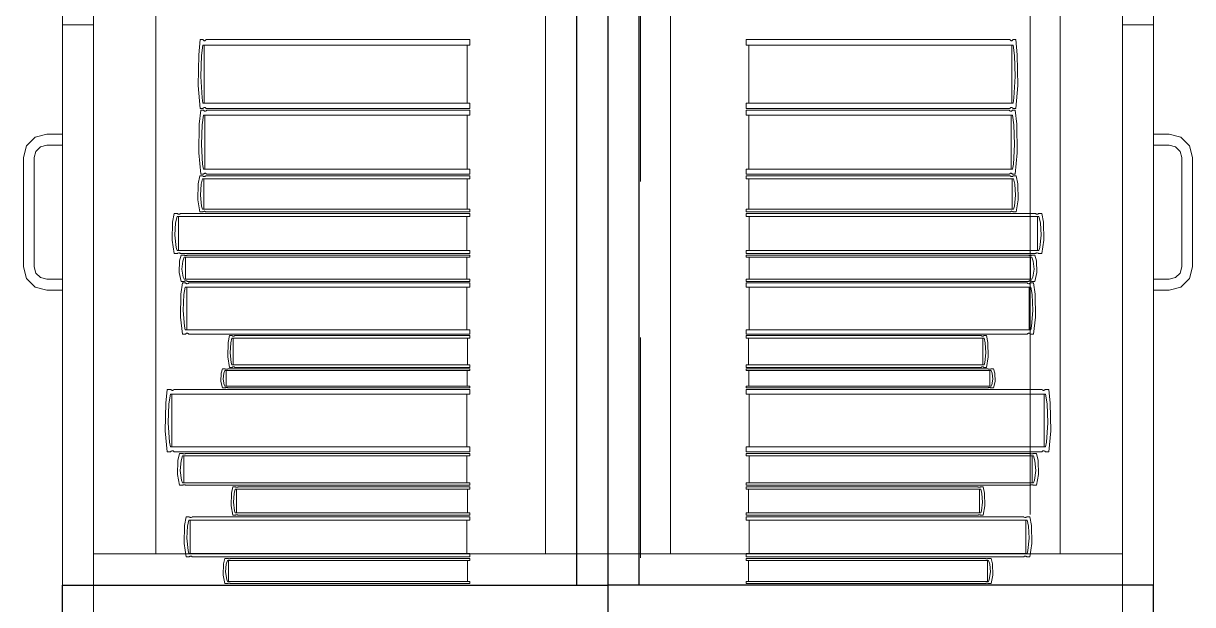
# Model space of a CAD drawing. Header units: inches. Extents: x -38 to 5698, y -33 to 92.
# Drawn here: x 228.674 to 229.424, y 34.992 to 35.365 of the extents above; entities that cross this region are included whole.
import ezdxf

# ---------------------------------------------------------------- set-up
doc = ezdxf.new("R2010")
doc.units = ezdxf.units.IN
doc.header["$MEASUREMENT"] = 0
doc.set_wipeout_variables(frame=1)
for name, pattern in [('Hidden Line', [0.195611, 0.141111, -0.0545]), ('Punto & Raya', [0.65, 0.5, -0.075, 0, -0.075]), ('Wipeout_Contour', [1, 0, -1])]:
    doc.linetypes.add(name, pattern=pattern)
for name, color, linetype in [('02 _ ARQ _ ALB _ Ejes Generales', 7, 'Continuous'), ('08 _ STR _ EXT _ 09 Vigas', 7, 'Continuous'), ('Interior - Mobiliario', 7, 'Continuous')]:
    doc.layers.add(name, color=color, linetype=linetype)

msp = doc.modelspace()

# ---------------------------------------------------------------- linework, layer by layer
at = {"layer": 'Interior - Mobiliario', "color": 175, "linetype": 'Continuous', "lineweight": 13}
for p, q in [((228.71912, 36.46472), (228.71912, 35.00472)), ((229.02912, 35.00472), (229.02912, 36.46472)), ((229.06912, 35.00472), (229.06912, 36.46472)), ((229.37912, 36.46472), (229.37912, 35.00472)), ((228.71912, 36.44472), (228.71912, 35.02472)), ((228.75912, 35.02472), (228.75912, 36.44472)), ((229.00912, 36.44472), (229.00912, 35.02472)), ((229.08912, 36.44472), (229.08912, 35.02472)), ((229.33912, 35.02472), (229.33912, 36.44472)), ((229.37912, 36.44472), (229.37912, 35.02472)), ((228.69912, 35.36372), (228.71912, 35.36372)), ((229.39912, 35.36372), (229.37912, 35.36372)), ((228.78749, 35.35434), (228.78655, 35.34465)), ((228.78937, 35.35434), (228.78749, 35.35434)), ((228.78843, 35.34419), (228.78922, 35.35081)), ((228.78922, 35.35081), (228.96046, 35.35081)), ((228.78947, 35.35417), (228.78937, 35.35434)), ((228.78969, 35.3539), (228.78947, 35.35417)), ((228.78993, 35.35371), (228.78969, 35.3539)), ((228.79018, 35.35361), (228.78993, 35.35371)), ((228.79009, 35.35081), (228.79009, 35.31369)), ((228.79043, 35.3536), (228.79018, 35.35361)), ((228.79068, 35.35368), (228.79043, 35.3536)), ((228.79092, 35.35385), (228.79068, 35.35368)), ((228.79115, 35.3541), (228.79092, 35.35385)), ((228.79129, 35.35434), (228.79115, 35.3541)), ((228.96046, 35.35434), (228.79129, 35.35434)), ((228.95873, 35.31369), (228.95873, 35.35081)), ((228.96046, 35.35081), (228.96046, 35.35434)), ((229.13777, 35.35081), (229.13777, 35.35434)), ((229.13777, 35.35434), (229.30694, 35.35434)), ((229.30901, 35.35081), (229.13777, 35.35081)), ((229.1395, 35.31369), (229.1395, 35.35081)), ((229.30694, 35.35434), (229.30708, 35.3541)), ((229.30708, 35.3541), (229.30731, 35.35385)), ((229.30731, 35.35385), (229.30755, 35.35368)), ((229.30755, 35.35368), (229.3078, 35.3536)), ((229.3078, 35.3536), (229.30805, 35.35361)), ((229.30805, 35.35361), (229.3083, 35.35371)), ((229.30814, 35.35081), (229.30814, 35.31369)), ((229.3083, 35.35371), (229.30854, 35.3539)), ((229.30854, 35.3539), (229.30876, 35.35417)), ((229.30876, 35.35417), (229.30886, 35.35434)), ((229.30886, 35.35434), (229.31074, 35.35434)), ((229.3098, 35.34419), (229.30901, 35.35081)), ((229.31074, 35.35434), (229.31168, 35.34465)), ((228.78655, 35.34465), (228.78633, 35.32489)), ((228.78799, 35.33059), (228.78843, 35.34419)), ((229.31024, 35.33059), (229.3098, 35.34419)), ((229.31168, 35.34465), (229.3119, 35.32489)), ((228.78871, 35.31704), (228.78799, 35.33059)), ((229.30952, 35.31704), (229.31024, 35.33059)), ((228.78633, 35.32489), (228.78749, 35.31016)), ((229.3119, 35.32489), (229.31074, 35.31016)), ((228.78749, 35.31016), (228.78937, 35.31016)), ((228.78922, 35.31369), (228.78871, 35.31704)), ((228.96046, 35.31369), (228.78922, 35.31369)), ((228.78937, 35.31016), (228.78952, 35.31039)), ((228.78952, 35.31039), (228.78974, 35.31065)), ((228.78974, 35.31065), (228.78998, 35.31081)), ((228.78998, 35.31081), (228.79023, 35.31089)), ((228.79023, 35.31089), (228.79049, 35.31088)), ((228.79049, 35.31088), (228.79074, 35.31078)), ((228.79074, 35.31078), (228.79097, 35.3106)), ((228.79097, 35.3106), (228.79119, 35.31033)), ((228.79119, 35.31033), (228.79129, 35.31016)), ((228.79129, 35.31016), (228.96046, 35.31016)), ((228.96046, 35.31016), (228.96046, 35.31369)), ((229.13777, 35.31016), (229.13777, 35.31369)), ((229.13777, 35.31369), (229.30901, 35.31369)), ((229.30694, 35.31016), (229.13777, 35.31016)), ((229.30704, 35.31033), (229.30694, 35.31016)), ((229.30726, 35.3106), (229.30704, 35.31033)), ((229.30749, 35.31078), (229.30726, 35.3106)), ((229.30774, 35.31088), (229.30749, 35.31078)), ((229.308, 35.31089), (229.30774, 35.31088)), ((229.30825, 35.31081), (229.308, 35.31089)), ((229.30849, 35.31065), (229.30825, 35.31081)), ((229.30871, 35.31039), (229.30849, 35.31065)), ((229.30886, 35.31016), (229.30871, 35.31039)), ((229.31074, 35.31016), (229.30886, 35.31016)), ((229.30901, 35.31369), (229.30952, 35.31704)), ((228.78784, 35.30916), (228.7869, 35.30013)), ((228.78972, 35.30916), (228.78784, 35.30916)), ((228.78877, 35.2997), (228.78957, 35.30586)), ((228.78957, 35.30586), (228.96046, 35.30586)), ((228.78981, 35.309), (228.78972, 35.30916)), ((228.79003, 35.30875), (228.78981, 35.309)), ((228.79027, 35.30857), (228.79003, 35.30875)), ((228.79052, 35.30848), (228.79027, 35.30857)), ((228.79043, 35.30586), (228.79043, 35.27129)), ((228.79077, 35.30847), (228.79052, 35.30848)), ((228.79102, 35.30854), (228.79077, 35.30847)), ((228.79126, 35.3087), (228.79102, 35.30854)), ((228.79149, 35.30894), (228.79126, 35.3087)), ((228.79163, 35.30916), (228.79149, 35.30894)), ((228.96046, 35.30916), (228.79163, 35.30916)), ((228.95873, 35.27129), (228.95873, 35.30586)), ((228.96046, 35.30586), (228.96046, 35.30916)), ((229.13777, 35.30586), (229.13777, 35.30916)), ((229.13777, 35.30916), (229.3066, 35.30916)), ((229.30866, 35.30586), (229.13777, 35.30586)), ((229.1395, 35.27129), (229.1395, 35.30586)), ((229.3066, 35.30916), (229.30674, 35.30894)), ((229.30674, 35.30894), (229.30697, 35.3087)), ((229.30697, 35.3087), (229.30721, 35.30854)), ((229.30721, 35.30854), (229.30746, 35.30847)), ((229.30746, 35.30847), (229.30771, 35.30848)), ((229.30771, 35.30848), (229.30796, 35.30857)), ((229.3078, 35.30586), (229.3078, 35.27129)), ((229.30796, 35.30857), (229.3082, 35.30875)), ((229.3082, 35.30875), (229.30842, 35.309)), ((229.30842, 35.309), (229.30851, 35.30916)), ((229.30851, 35.30916), (229.31039, 35.30916)), ((229.30946, 35.2997), (229.30866, 35.30586)), ((229.31039, 35.30916), (229.31133, 35.30013)), ((228.7869, 35.30013), (228.78668, 35.28172)), ((228.78833, 35.28703), (228.78877, 35.2997)), ((229.3099, 35.28703), (229.30946, 35.2997)), ((229.31133, 35.30013), (229.31155, 35.28172)), ((228.68162, 35.29171), (228.67612, 35.28622)), ((228.68912, 35.29372), (228.68162, 35.29171)), ((228.69912, 35.29372), (228.68912, 35.29372)), ((228.69912, 35.28672), (228.69912, 35.29372)), ((229.39912, 35.29372), (229.40912, 35.29372)), ((229.39912, 35.28672), (229.39912, 35.29372)), ((229.40912, 35.29372), (229.41662, 35.29171)), ((229.41662, 35.29171), (229.42211, 35.28622)), ((228.67612, 35.28622), (228.67412, 35.27872)), ((228.68112, 35.27872), (228.68219, 35.28272)), ((228.68219, 35.28272), (228.68512, 35.28564)), ((228.68512, 35.28564), (228.68912, 35.28672)), ((228.68912, 35.28672), (228.69912, 35.28672)), ((228.78668, 35.28172), (228.78784, 35.268)), ((228.78905, 35.27441), (228.78833, 35.28703)), ((229.30918, 35.27441), (229.3099, 35.28703)), ((229.31155, 35.28172), (229.31039, 35.268)), ((229.40912, 35.28672), (229.39912, 35.28672)), ((229.41312, 35.28564), (229.40912, 35.28672)), ((229.41604, 35.28272), (229.41312, 35.28564)), ((229.41712, 35.27872), (229.41604, 35.28272)), ((229.42211, 35.28622), (229.42412, 35.27872)), ((228.67412, 35.27872), (228.67412, 35.20872)), ((228.68112, 35.20872), (228.68112, 35.27872)), ((228.78957, 35.27129), (228.78905, 35.27441)), ((229.30866, 35.27129), (229.30918, 35.27441)), ((229.41712, 35.20872), (229.41712, 35.27872)), ((229.42412, 35.27872), (229.42412, 35.20872)), ((228.78725, 35.267), (228.7863, 35.26193)), ((228.78913, 35.267), (228.78725, 35.267)), ((228.78784, 35.268), (228.78972, 35.268)), ((228.78819, 35.26169), (228.78898, 35.26515)), ((228.78898, 35.26515), (228.96046, 35.26515)), ((228.78923, 35.26691), (228.78913, 35.267)), ((228.78945, 35.26677), (228.78923, 35.26691)), ((228.78969, 35.26667), (228.78945, 35.26677)), ((228.96046, 35.27129), (228.78957, 35.27129)), ((228.78994, 35.26662), (228.78969, 35.26667)), ((228.78972, 35.268), (228.78986, 35.26822)), ((228.78985, 35.26515), (228.78985, 35.24575)), ((228.78986, 35.26822), (228.79008, 35.26845)), ((228.79019, 35.26661), (228.78994, 35.26662)), ((228.79008, 35.26845), (228.79032, 35.26861)), ((228.79045, 35.26665), (228.79019, 35.26661)), ((228.79032, 35.26861), (228.79057, 35.26869)), ((228.79069, 35.26674), (228.79045, 35.26665)), ((228.79057, 35.26869), (228.79083, 35.26868)), ((228.79091, 35.26687), (228.79069, 35.26674)), ((228.79083, 35.26868), (228.79108, 35.26858)), ((228.79105, 35.267), (228.79091, 35.26687)), ((228.96046, 35.267), (228.79105, 35.267)), ((228.79108, 35.26858), (228.79132, 35.26841)), ((228.79132, 35.26841), (228.79153, 35.26816)), ((228.79153, 35.26816), (228.79163, 35.268)), ((228.79163, 35.268), (228.96046, 35.268)), ((228.95873, 35.24575), (228.95873, 35.26515)), ((228.96046, 35.268), (228.96046, 35.27129)), ((228.96046, 35.26515), (228.96046, 35.267)), ((229.13777, 35.268), (229.13777, 35.27129)), ((229.13777, 35.27129), (229.30866, 35.27129)), ((229.3066, 35.268), (229.13777, 35.268)), ((229.13777, 35.26515), (229.13777, 35.267)), ((229.13777, 35.267), (229.30718, 35.267)), ((229.30925, 35.26515), (229.13777, 35.26515)), ((229.1395, 35.24575), (229.1395, 35.26515)), ((229.3067, 35.26816), (229.3066, 35.268)), ((229.30692, 35.26841), (229.3067, 35.26816)), ((229.30715, 35.26858), (229.30692, 35.26841)), ((229.3074, 35.26868), (229.30715, 35.26858)), ((229.30718, 35.267), (229.30732, 35.26687)), ((229.30732, 35.26687), (229.30754, 35.26674)), ((229.30766, 35.26869), (229.3074, 35.26868)), ((229.30754, 35.26674), (229.30778, 35.26665)), ((229.30791, 35.26861), (229.30766, 35.26869)), ((229.30778, 35.26665), (229.30804, 35.26661)), ((229.30815, 35.26845), (229.30791, 35.26861)), ((229.30804, 35.26661), (229.30829, 35.26662)), ((229.30837, 35.26822), (229.30815, 35.26845)), ((229.30829, 35.26662), (229.30854, 35.26667)), ((229.30851, 35.268), (229.30837, 35.26822)), ((229.30838, 35.26515), (229.30838, 35.24575)), ((229.31039, 35.268), (229.30851, 35.268)), ((229.30854, 35.26667), (229.30878, 35.26677)), ((229.30878, 35.26677), (229.309, 35.26691)), ((229.309, 35.26691), (229.3091, 35.267)), ((229.3091, 35.267), (229.31098, 35.267)), ((229.31004, 35.26169), (229.30925, 35.26515)), ((229.31098, 35.267), (229.31193, 35.26193)), ((228.7863, 35.26193), (228.78609, 35.25161)), ((228.78775, 35.25458), (228.78819, 35.26169)), ((229.31048, 35.25458), (229.31004, 35.26169)), ((229.31193, 35.26193), (229.31214, 35.25161)), ((228.78609, 35.25161), (228.78725, 35.24391)), ((228.78847, 35.2475), (228.78775, 35.25458)), ((229.30976, 35.2475), (229.31048, 35.25458)), ((229.31214, 35.25161), (229.31098, 35.24391)), ((228.77076, 35.24291), (228.76972, 35.23726)), ((228.77282, 35.24291), (228.77076, 35.24291)), ((228.77293, 35.24281), (228.77282, 35.24291)), ((228.77317, 35.24265), (228.77293, 35.24281)), ((228.77343, 35.24254), (228.77317, 35.24265)), ((228.7737, 35.24248), (228.77343, 35.24254)), ((228.77426, 35.24252), (228.77398, 35.24247)), ((228.77452, 35.24262), (228.77426, 35.24252)), ((228.77477, 35.24277), (228.77452, 35.24262)), ((228.77492, 35.24291), (228.77477, 35.24277)), ((228.96046, 35.24291), (228.77492, 35.24291)), ((228.78725, 35.24391), (228.78913, 35.24391)), ((228.78898, 35.24575), (228.78847, 35.2475)), ((228.96046, 35.24575), (228.78898, 35.24575)), ((228.78913, 35.24391), (228.78928, 35.24403)), ((228.78928, 35.24403), (228.7895, 35.24416)), ((228.7895, 35.24416), (228.78974, 35.24425)), ((228.78974, 35.24425), (228.78999, 35.24429)), ((228.78999, 35.24429), (228.79025, 35.24429)), ((228.79025, 35.24429), (228.7905, 35.24423)), ((228.7905, 35.24423), (228.79074, 35.24414)), ((228.79074, 35.24414), (228.79096, 35.24399)), ((228.79096, 35.24399), (228.79105, 35.24391)), ((228.79105, 35.24391), (228.96046, 35.24391)), ((228.96046, 35.24391), (228.96046, 35.24575)), ((228.96046, 35.24085), (228.96046, 35.24291)), ((229.13777, 35.24391), (229.13777, 35.24575)), ((229.13777, 35.24575), (229.30925, 35.24575)), ((229.30718, 35.24391), (229.13777, 35.24391)), ((229.13777, 35.24085), (229.13777, 35.24291)), ((229.13777, 35.24291), (229.32331, 35.24291)), ((229.30727, 35.24399), (229.30718, 35.24391)), ((229.30749, 35.24414), (229.30727, 35.24399)), ((229.30773, 35.24423), (229.30749, 35.24414)), ((229.30798, 35.24429), (229.30773, 35.24423)), ((229.30824, 35.24429), (229.30798, 35.24429)), ((229.30849, 35.24425), (229.30824, 35.24429)), ((229.30873, 35.24416), (229.30849, 35.24425)), ((229.30895, 35.24403), (229.30873, 35.24416)), ((229.3091, 35.24391), (229.30895, 35.24403)), ((229.31098, 35.24391), (229.3091, 35.24391)), ((229.30925, 35.24575), (229.30976, 35.2475)), ((229.32331, 35.24291), (229.32346, 35.24277)), ((229.32346, 35.24277), (229.32371, 35.24262)), ((229.32371, 35.24262), (229.32397, 35.24252)), ((229.32397, 35.24252), (229.32425, 35.24247)), ((229.32453, 35.24248), (229.3248, 35.24254)), ((229.3248, 35.24254), (229.32506, 35.24265)), ((229.32506, 35.24265), (229.3253, 35.24281)), ((229.3253, 35.24281), (229.32541, 35.24291)), ((229.32541, 35.24291), (229.32747, 35.24291)), ((229.32747, 35.24291), (229.32851, 35.23726)), ((228.76972, 35.23726), (228.76949, 35.22575)), ((228.7713, 35.22907), (228.77178, 35.23699)), ((228.77178, 35.23699), (228.77266, 35.24085)), ((228.77266, 35.24085), (228.96046, 35.24085)), ((228.7736, 35.24085), (228.7736, 35.21922)), ((228.77398, 35.24247), (228.7737, 35.24248)), ((228.95856, 35.21922), (228.95856, 35.24085)), ((229.32557, 35.24085), (229.13777, 35.24085)), ((229.13967, 35.21922), (229.13967, 35.24085)), ((229.32425, 35.24247), (229.32453, 35.24248)), ((229.32463, 35.24085), (229.32463, 35.21922)), ((229.32645, 35.23699), (229.32557, 35.24085)), ((229.32693, 35.22907), (229.32645, 35.23699)), ((229.32851, 35.23726), (229.32874, 35.22575)), ((228.77209, 35.22118), (228.7713, 35.22907)), ((229.32614, 35.22118), (229.32693, 35.22907)), ((228.76949, 35.22575), (228.77076, 35.21716)), ((228.77266, 35.21922), (228.77209, 35.22118)), ((229.32557, 35.21922), (229.32614, 35.22118)), ((229.32874, 35.22575), (229.32747, 35.21716)), ((228.77076, 35.21716), (228.77282, 35.21716)), ((228.96046, 35.21922), (228.77266, 35.21922)), ((228.77282, 35.21716), (228.77298, 35.2173)), ((228.77298, 35.2173), (228.77322, 35.21745)), ((228.77322, 35.21745), (228.77349, 35.21755)), ((228.77349, 35.21755), (228.77376, 35.21759)), ((228.77376, 35.21759), (228.77404, 35.21759)), ((228.77404, 35.21759), (228.77432, 35.21753)), ((228.7753, 35.21616), (228.77429, 35.21249)), ((228.77432, 35.21753), (228.77458, 35.21742)), ((228.77458, 35.21742), (228.77482, 35.21726)), ((228.77482, 35.21726), (228.77492, 35.21716)), ((228.77492, 35.21716), (228.96046, 35.21716)), ((228.77731, 35.21616), (228.7753, 35.21616)), ((228.7763, 35.21231), (228.77715, 35.21482)), ((228.77715, 35.21482), (228.96046, 35.21482)), ((228.77742, 35.2161), (228.77731, 35.21616)), ((228.77765, 35.216), (228.77742, 35.2161)), ((228.77791, 35.21593), (228.77765, 35.216)), ((228.77817, 35.21589), (228.77791, 35.21593)), ((228.77808, 35.21482), (228.77808, 35.20074)), ((228.77845, 35.21588), (228.77817, 35.21589)), ((228.77872, 35.21591), (228.77845, 35.21588)), ((228.77897, 35.21598), (228.77872, 35.21591)), ((228.77921, 35.21607), (228.77897, 35.21598)), ((228.77937, 35.21616), (228.77921, 35.21607)), ((228.96046, 35.21616), (228.77937, 35.21616)), ((228.95861, 35.20074), (228.95861, 35.21482)), ((228.96046, 35.21716), (228.96046, 35.21922)), ((228.96046, 35.21482), (228.96046, 35.21616)), ((229.13777, 35.21716), (229.13777, 35.21922)), ((229.13777, 35.21922), (229.32557, 35.21922)), ((229.32331, 35.21716), (229.13777, 35.21716)), ((229.13777, 35.21482), (229.13777, 35.21616)), ((229.13777, 35.21616), (229.31886, 35.21616)), ((229.32108, 35.21482), (229.13777, 35.21482)), ((229.13962, 35.20074), (229.13962, 35.21482)), ((229.31886, 35.21616), (229.31902, 35.21607)), ((229.31902, 35.21607), (229.31926, 35.21598)), ((229.31926, 35.21598), (229.31951, 35.21591)), ((229.31951, 35.21591), (229.31978, 35.21588)), ((229.31978, 35.21588), (229.32006, 35.21589)), ((229.32006, 35.21589), (229.32032, 35.21593)), ((229.32015, 35.21482), (229.32015, 35.20074)), ((229.32032, 35.21593), (229.32058, 35.216)), ((229.32058, 35.216), (229.32081, 35.2161)), ((229.32081, 35.2161), (229.32092, 35.21616)), ((229.32092, 35.21616), (229.32293, 35.21616)), ((229.32193, 35.21231), (229.32108, 35.21482)), ((229.32293, 35.21616), (229.32394, 35.21249)), ((229.32341, 35.21726), (229.32331, 35.21716)), ((229.32365, 35.21742), (229.32341, 35.21726)), ((229.32391, 35.21753), (229.32365, 35.21742)), ((229.32419, 35.21759), (229.32391, 35.21753)), ((229.32447, 35.21759), (229.32419, 35.21759)), ((229.32474, 35.21755), (229.32447, 35.21759)), ((229.32501, 35.21745), (229.32474, 35.21755)), ((229.32525, 35.2173), (229.32501, 35.21745)), ((229.32541, 35.21716), (229.32525, 35.2173)), ((229.32747, 35.21716), (229.32541, 35.21716)), ((228.67412, 35.20872), (228.67612, 35.20122)), ((228.68219, 35.20472), (228.68112, 35.20872)), ((228.77429, 35.21249), (228.77406, 35.20499)), ((228.77583, 35.20715), (228.7763, 35.21231)), ((228.7766, 35.20201), (228.77583, 35.20715)), ((229.32163, 35.20201), (229.3224, 35.20715)), ((229.3224, 35.20715), (229.32193, 35.21231)), ((229.32394, 35.21249), (229.32417, 35.20499)), ((229.41604, 35.20472), (229.41712, 35.20872)), ((229.42412, 35.20872), (229.42211, 35.20122)), ((228.67612, 35.20122), (228.68162, 35.19573)), ((228.68512, 35.20179), (228.68219, 35.20472)), ((228.68912, 35.20072), (228.68512, 35.20179)), ((228.69912, 35.20072), (228.68912, 35.20072)), ((228.69912, 35.19372), (228.69912, 35.20072)), ((228.77406, 35.20499), (228.7753, 35.1994)), ((228.77612, 35.1984), (228.77511, 35.1912)), ((228.7753, 35.1994), (228.77731, 35.1994)), ((228.77812, 35.1984), (228.77612, 35.1984)), ((228.77715, 35.20074), (228.7766, 35.20201)), ((228.96046, 35.20074), (228.77715, 35.20074)), ((228.77731, 35.1994), (228.77747, 35.19949)), ((228.77747, 35.19949), (228.77771, 35.19958)), ((228.77771, 35.19958), (228.77796, 35.19965)), ((228.77796, 35.19965), (228.77823, 35.19968)), ((228.77822, 35.19827), (228.77812, 35.1984)), ((228.77846, 35.19807), (228.77822, 35.19827)), ((228.77823, 35.19968), (228.77851, 35.19967)), ((228.77871, 35.19793), (228.77846, 35.19807)), ((228.77851, 35.19967), (228.77877, 35.19964)), ((228.77898, 35.19786), (228.77871, 35.19793)), ((228.77877, 35.19964), (228.77903, 35.19957)), ((228.77925, 35.19785), (228.77898, 35.19786)), ((228.77903, 35.19957), (228.77926, 35.19946)), ((228.77952, 35.19791), (228.77925, 35.19785)), ((228.77926, 35.19946), (228.77937, 35.1994)), ((228.77937, 35.1994), (228.96046, 35.1994)), ((228.77977, 35.19803), (228.77952, 35.19791)), ((228.78001, 35.19822), (228.77977, 35.19803)), ((228.78016, 35.1984), (228.78001, 35.19822)), ((228.96046, 35.1984), (228.78016, 35.1984)), ((228.96046, 35.1994), (228.96046, 35.20074)), ((228.96046, 35.19577), (228.96046, 35.1984)), ((229.13777, 35.1994), (229.13777, 35.20074)), ((229.13777, 35.20074), (229.32108, 35.20074)), ((229.31886, 35.1994), (229.13777, 35.1994)), ((229.13777, 35.19577), (229.13777, 35.1984)), ((229.13777, 35.1984), (229.31807, 35.1984)), ((229.31807, 35.1984), (229.31822, 35.19822)), ((229.31822, 35.19822), (229.31846, 35.19803)), ((229.31846, 35.19803), (229.31871, 35.19791)), ((229.31871, 35.19791), (229.31898, 35.19785)), ((229.31897, 35.19946), (229.31886, 35.1994)), ((229.3192, 35.19957), (229.31897, 35.19946)), ((229.31898, 35.19785), (229.31925, 35.19786)), ((229.31946, 35.19964), (229.3192, 35.19957)), ((229.31925, 35.19786), (229.31952, 35.19793)), ((229.31972, 35.19967), (229.31946, 35.19964)), ((229.31952, 35.19793), (229.31977, 35.19807)), ((229.32, 35.19968), (229.31972, 35.19967)), ((229.31977, 35.19807), (229.32001, 35.19827)), ((229.32027, 35.19965), (229.32, 35.19968)), ((229.32001, 35.19827), (229.32011, 35.1984)), ((229.32011, 35.1984), (229.32211, 35.1984)), ((229.32052, 35.19958), (229.32027, 35.19965)), ((229.32076, 35.19949), (229.32052, 35.19958)), ((229.32092, 35.1994), (229.32076, 35.19949)), ((229.32293, 35.1994), (229.32092, 35.1994)), ((229.32108, 35.20074), (229.32163, 35.20201)), ((229.32211, 35.1984), (229.32312, 35.1912)), ((229.32417, 35.20499), (229.32293, 35.1994)), ((229.39912, 35.20072), (229.40912, 35.20072)), ((229.39912, 35.19372), (229.39912, 35.20072)), ((229.40912, 35.20072), (229.41312, 35.20179)), ((229.41312, 35.20179), (229.41604, 35.20472)), ((229.42211, 35.20122), (229.41662, 35.19573)), ((228.68162, 35.19573), (228.68912, 35.19372)), ((228.68912, 35.19372), (228.69912, 35.19372)), ((228.77511, 35.1912), (228.77488, 35.17654)), ((228.77664, 35.18077), (228.77711, 35.19086)), ((228.77711, 35.19086), (228.77796, 35.19577)), ((228.77796, 35.19577), (228.96046, 35.19577)), ((228.77888, 35.19577), (228.77888, 35.16822)), ((228.95861, 35.16822), (228.95861, 35.19577)), ((229.32027, 35.19577), (229.13777, 35.19577)), ((229.13962, 35.16822), (229.13962, 35.19577)), ((229.31935, 35.19577), (229.31935, 35.16822)), ((229.32112, 35.19086), (229.32027, 35.19577)), ((229.32159, 35.18077), (229.32112, 35.19086)), ((229.32312, 35.1912), (229.32335, 35.17654)), ((229.40912, 35.19372), (229.39912, 35.19372)), ((229.41662, 35.19573), (229.40912, 35.19372)), ((228.77488, 35.17654), (228.77612, 35.1656)), ((228.77741, 35.17071), (228.77664, 35.18077)), ((229.32082, 35.17071), (229.32159, 35.18077)), ((229.32335, 35.17654), (229.32211, 35.1656)), ((228.77796, 35.16822), (228.77741, 35.17071)), ((228.96046, 35.16822), (228.77796, 35.16822)), ((228.96046, 35.1656), (228.96046, 35.16822)), ((229.13777, 35.1656), (229.13777, 35.16822)), ((229.13777, 35.16822), (229.32027, 35.16822)), ((229.32027, 35.16822), (229.32082, 35.17071)), ((228.77612, 35.1656), (228.77812, 35.1656)), ((228.77812, 35.1656), (228.77827, 35.16578)), ((228.77827, 35.16578), (228.77851, 35.16596)), ((228.77851, 35.16596), (228.77877, 35.16609)), ((228.77877, 35.16609), (228.77904, 35.16615)), ((228.77904, 35.16615), (228.77931, 35.16614)), ((228.77931, 35.16614), (228.77957, 35.16607)), ((228.77957, 35.16607), (228.77983, 35.16593)), ((228.77983, 35.16593), (228.78006, 35.16573)), ((228.78006, 35.16573), (228.78016, 35.1656)), ((228.78016, 35.1656), (228.96046, 35.1656)), ((228.8055, 35.16013), (228.80531, 35.15102)), ((228.80634, 35.1646), (228.8055, 35.16013)), ((228.80802, 35.1646), (228.80634, 35.1646)), ((228.80718, 35.15992), (228.80789, 35.16297)), ((228.80789, 35.16297), (228.96046, 35.16297)), ((228.80811, 35.16452), (228.80802, 35.1646)), ((228.8083, 35.1644), (228.80811, 35.16452)), ((228.80851, 35.16431), (228.8083, 35.1644)), ((228.80873, 35.16426), (228.80851, 35.16431)), ((228.80866, 35.16297), (228.80866, 35.14585)), ((228.80896, 35.16426), (228.80873, 35.16426)), ((228.80919, 35.1643), (228.80896, 35.16426)), ((228.8094, 35.16437), (228.80919, 35.1643)), ((228.8096, 35.16449), (228.8094, 35.16437)), ((228.80973, 35.1646), (228.8096, 35.16449)), ((228.96046, 35.1646), (228.80973, 35.1646)), ((228.95892, 35.14585), (228.95892, 35.16297)), ((228.96046, 35.16297), (228.96046, 35.1646)), ((229.31807, 35.1656), (229.13777, 35.1656)), ((229.13777, 35.16297), (229.13777, 35.1646)), ((229.13777, 35.1646), (229.2885, 35.1646)), ((229.29034, 35.16297), (229.13777, 35.16297)), ((229.13931, 35.14585), (229.13931, 35.16297)), ((229.2885, 35.1646), (229.28863, 35.16449)), ((229.28863, 35.16449), (229.28883, 35.16437)), ((229.28883, 35.16437), (229.28904, 35.1643)), ((229.28904, 35.1643), (229.28927, 35.16426)), ((229.28927, 35.16426), (229.2895, 35.16426)), ((229.2895, 35.16426), (229.28972, 35.16431)), ((229.28957, 35.16297), (229.28957, 35.14585)), ((229.28972, 35.16431), (229.28993, 35.1644)), ((229.28993, 35.1644), (229.29012, 35.16452)), ((229.29012, 35.16452), (229.29021, 35.1646)), ((229.29021, 35.1646), (229.29189, 35.1646)), ((229.29105, 35.15992), (229.29034, 35.16297)), ((229.29189, 35.1646), (229.29273, 35.16013)), ((229.29273, 35.16013), (229.29292, 35.15102)), ((229.31817, 35.16573), (229.31807, 35.1656)), ((229.3184, 35.16593), (229.31817, 35.16573)), ((229.31866, 35.16607), (229.3184, 35.16593)), ((229.31892, 35.16614), (229.31866, 35.16607)), ((229.31919, 35.16615), (229.31892, 35.16614)), ((229.31946, 35.16609), (229.31919, 35.16615)), ((229.31972, 35.16596), (229.31946, 35.16609)), ((229.31996, 35.16578), (229.31972, 35.16596)), ((229.32011, 35.1656), (229.31996, 35.16578)), ((229.32211, 35.1656), (229.32011, 35.1656)), ((228.80679, 35.15364), (228.80718, 35.15992)), ((228.80743, 35.1474), (228.80679, 35.15364)), ((229.2908, 35.1474), (229.29144, 35.15364)), ((229.29144, 35.15364), (229.29105, 35.15992)), ((228.80531, 35.15102), (228.80634, 35.14422)), ((228.80789, 35.14585), (228.80743, 35.1474)), ((228.96046, 35.14585), (228.80789, 35.14585)), ((228.96046, 35.14422), (228.96046, 35.14585)), ((229.13777, 35.14422), (229.13777, 35.14585)), ((229.13777, 35.14585), (229.29034, 35.14585)), ((229.29034, 35.14585), (229.2908, 35.1474)), ((229.29292, 35.15102), (229.29189, 35.14422)), ((228.80096, 35.14058), (228.80077, 35.1352)), ((228.80183, 35.14322), (228.80096, 35.14058)), ((228.80356, 35.14322), (228.80183, 35.14322)), ((228.80229, 35.13675), (228.80269, 35.14045)), ((228.80269, 35.14045), (228.80342, 35.14226)), ((228.80342, 35.14226), (228.96046, 35.14226)), ((228.80364, 35.14317), (228.80356, 35.14322)), ((228.80385, 35.1431), (228.80364, 35.14317)), ((228.80406, 35.14305), (228.80385, 35.1431)), ((228.80429, 35.14302), (228.80406, 35.14305)), ((228.80421, 35.14226), (228.80421, 35.13215)), ((228.80453, 35.14302), (228.80429, 35.14302)), ((228.80476, 35.14304), (228.80453, 35.14302)), ((228.80498, 35.14309), (228.80476, 35.14304)), ((228.80518, 35.14316), (228.80498, 35.14309)), ((228.80531, 35.14322), (228.80518, 35.14316)), ((228.96046, 35.14322), (228.80531, 35.14322)), ((228.80634, 35.14422), (228.80802, 35.14422)), ((228.80802, 35.14422), (228.80815, 35.14433)), ((228.80815, 35.14433), (228.80835, 35.14445)), ((228.80835, 35.14445), (228.80856, 35.14452)), ((228.80856, 35.14452), (228.80878, 35.14456)), ((228.80878, 35.14456), (228.80901, 35.14456)), ((228.80901, 35.14456), (228.80923, 35.14451)), ((228.80923, 35.14451), (228.80945, 35.14442)), ((228.80945, 35.14442), (228.80964, 35.1443)), ((228.80964, 35.1443), (228.80973, 35.14422)), ((228.80973, 35.14422), (228.96046, 35.14422)), ((228.95887, 35.13215), (228.95887, 35.14226)), ((228.96046, 35.14226), (228.96046, 35.14322)), ((229.2885, 35.14422), (229.13777, 35.14422)), ((229.13777, 35.14226), (229.13777, 35.14322)), ((229.13777, 35.14322), (229.29292, 35.14322)), ((229.29481, 35.14226), (229.13777, 35.14226)), ((229.13936, 35.13215), (229.13936, 35.14226)), ((229.28859, 35.1443), (229.2885, 35.14422)), ((229.28878, 35.14442), (229.28859, 35.1443)), ((229.289, 35.14451), (229.28878, 35.14442)), ((229.28922, 35.14456), (229.289, 35.14451)), ((229.28945, 35.14456), (229.28922, 35.14456)), ((229.28967, 35.14452), (229.28945, 35.14456)), ((229.28988, 35.14445), (229.28967, 35.14452)), ((229.29008, 35.14433), (229.28988, 35.14445)), ((229.29021, 35.14422), (229.29008, 35.14433)), ((229.29189, 35.14422), (229.29021, 35.14422)), ((229.29292, 35.14322), (229.29305, 35.14316)), ((229.29305, 35.14316), (229.29325, 35.14309)), ((229.29325, 35.14309), (229.29347, 35.14304)), ((229.29347, 35.14304), (229.2937, 35.14302)), ((229.2937, 35.14302), (229.29394, 35.14302)), ((229.29394, 35.14302), (229.29417, 35.14305)), ((229.29402, 35.14226), (229.29402, 35.13215)), ((229.29417, 35.14305), (229.29439, 35.1431)), ((229.29439, 35.1431), (229.29459, 35.14317)), ((229.29459, 35.14317), (229.29467, 35.14322)), ((229.29467, 35.14322), (229.2964, 35.14322)), ((229.29554, 35.14045), (229.29481, 35.14226)), ((229.29594, 35.13675), (229.29554, 35.14045)), ((229.2964, 35.14322), (229.29727, 35.14058)), ((229.29727, 35.14058), (229.29746, 35.1352)), ((228.76645, 35.13018), (228.76539, 35.1214)), ((228.76856, 35.13018), (228.76645, 35.13018)), ((228.76867, 35.13003), (228.76856, 35.13018)), ((228.76891, 35.12978), (228.76867, 35.13003)), ((228.77071, 35.13018), (228.77055, 35.12997)), ((228.96046, 35.13018), (228.77071, 35.13018)), ((228.80077, 35.1352), (228.80183, 35.13118)), ((228.80183, 35.13118), (228.80356, 35.13118)), ((228.80295, 35.13306), (228.80229, 35.13675)), ((228.80342, 35.13215), (228.80295, 35.13306)), ((228.96046, 35.13215), (228.80342, 35.13215)), ((228.80356, 35.13118), (228.80369, 35.13125)), ((228.80369, 35.13125), (228.80389, 35.13132)), ((228.80389, 35.13132), (228.80411, 35.13136)), ((228.80411, 35.13136), (228.80434, 35.13138)), ((228.80434, 35.13138), (228.80458, 35.13138)), ((228.80458, 35.13138), (228.80481, 35.13135)), ((228.80481, 35.13135), (228.80503, 35.1313)), ((228.80503, 35.1313), (228.80523, 35.13123)), ((228.80523, 35.13123), (228.80531, 35.13118)), ((228.80531, 35.13118), (228.96046, 35.13118)), ((228.96046, 35.13118), (228.96046, 35.13215)), ((228.96046, 35.12698), (228.96046, 35.13018)), ((229.13777, 35.13118), (229.13777, 35.13215)), ((229.13777, 35.13215), (229.29481, 35.13215)), ((229.29292, 35.13118), (229.13777, 35.13118)), ((229.13777, 35.12698), (229.13777, 35.13018)), ((229.13777, 35.13018), (229.32752, 35.13018)), ((229.29301, 35.13123), (229.29292, 35.13118)), ((229.2932, 35.1313), (229.29301, 35.13123)), ((229.29342, 35.13135), (229.2932, 35.1313)), ((229.29365, 35.13138), (229.29342, 35.13135)), ((229.29389, 35.13138), (229.29365, 35.13138)), ((229.29412, 35.13136), (229.29389, 35.13138)), ((229.29434, 35.13132), (229.29412, 35.13136)), ((229.29454, 35.13125), (229.29434, 35.13132)), ((229.29467, 35.13118), (229.29454, 35.13125)), ((229.2964, 35.13118), (229.29467, 35.13118)), ((229.29481, 35.13215), (229.29528, 35.13306)), ((229.29528, 35.13306), (229.29594, 35.13675)), ((229.29746, 35.1352), (229.2964, 35.13118)), ((229.32752, 35.13018), (229.32768, 35.12997)), ((229.32932, 35.12978), (229.32957, 35.13003)), ((229.32957, 35.13003), (229.32967, 35.13018)), ((229.32967, 35.13018), (229.33178, 35.13018)), ((229.33178, 35.13018), (229.33284, 35.1214)), ((228.7675, 35.12098), (228.76839, 35.12698)), ((228.76839, 35.12698), (228.96046, 35.12698)), ((228.76918, 35.12961), (228.76891, 35.12978)), ((228.76946, 35.12952), (228.76918, 35.12961)), ((228.76936, 35.12698), (228.76936, 35.09333)), ((228.76974, 35.12951), (228.76946, 35.12952)), ((228.77003, 35.12959), (228.76974, 35.12951)), ((228.7703, 35.12974), (228.77003, 35.12959)), ((228.77055, 35.12997), (228.7703, 35.12974)), ((228.95852, 35.09333), (228.95852, 35.12698)), ((229.32984, 35.12698), (229.13777, 35.12698)), ((229.13971, 35.09333), (229.13971, 35.12698)), ((229.32768, 35.12997), (229.32793, 35.12974)), ((229.32793, 35.12974), (229.3282, 35.12959)), ((229.3282, 35.12959), (229.32849, 35.12951)), ((229.32849, 35.12951), (229.32877, 35.12952)), ((229.32877, 35.12952), (229.32905, 35.12961)), ((229.32887, 35.12698), (229.32887, 35.09333)), ((229.32905, 35.12961), (229.32932, 35.12978)), ((229.33073, 35.12098), (229.32984, 35.12698)), ((228.76539, 35.1214), (228.76515, 35.10349)), ((228.767, 35.10865), (228.7675, 35.12098)), ((229.33123, 35.10865), (229.33073, 35.12098)), ((229.33284, 35.1214), (229.33308, 35.10349)), ((228.76781, 35.09637), (228.767, 35.10865)), ((229.33042, 35.09637), (229.33123, 35.10865)), ((228.76515, 35.10349), (228.76645, 35.09013)), ((229.33308, 35.10349), (229.33178, 35.09013)), ((228.76839, 35.09333), (228.76781, 35.09637)), ((228.96046, 35.09333), (228.76839, 35.09333)), ((228.96046, 35.09013), (228.96046, 35.09333)), ((229.13777, 35.09013), (229.13777, 35.09333)), ((229.13777, 35.09333), (229.32984, 35.09333)), ((229.32984, 35.09333), (229.33042, 35.09637)), ((228.76645, 35.09013), (228.76856, 35.09013)), ((228.76856, 35.09013), (228.76872, 35.09034)), ((228.76872, 35.09034), (228.76897, 35.09057)), ((228.76897, 35.09057), (228.76924, 35.09072)), ((228.76924, 35.09072), (228.76952, 35.0908)), ((228.76952, 35.0908), (228.76981, 35.09079)), ((228.76981, 35.09079), (228.77009, 35.0907)), ((228.77009, 35.0907), (228.77035, 35.09053)), ((228.77035, 35.09053), (228.7706, 35.09028)), ((228.7706, 35.09028), (228.77071, 35.09013)), ((228.77071, 35.09013), (228.96046, 35.09013)), ((228.77422, 35.08913), (228.7732, 35.08464)), ((228.77624, 35.08913), (228.77422, 35.08913)), ((228.77522, 35.08443), (228.77608, 35.08749)), ((228.77608, 35.08749), (228.96046, 35.08749)), ((228.77635, 35.08905), (228.77624, 35.08913)), ((228.77658, 35.08893), (228.77635, 35.08905)), ((228.77684, 35.08884), (228.77658, 35.08893)), ((228.77711, 35.08879), (228.77684, 35.08884)), ((228.77701, 35.08749), (228.77701, 35.07032)), ((228.77738, 35.08879), (228.77711, 35.08879)), ((228.77765, 35.08882), (228.77738, 35.08879)), ((228.77791, 35.0889), (228.77765, 35.08882)), ((228.77815, 35.08902), (228.77791, 35.0889)), ((228.77831, 35.08913), (228.77815, 35.08902)), ((228.96046, 35.08913), (228.77831, 35.08913)), ((228.9586, 35.07032), (228.9586, 35.08749)), ((228.96046, 35.08749), (228.96046, 35.08913)), ((229.32752, 35.09013), (229.13777, 35.09013)), ((229.13777, 35.08749), (229.13777, 35.08913)), ((229.13777, 35.08913), (229.31992, 35.08913)), ((229.32215, 35.08749), (229.13777, 35.08749)), ((229.13963, 35.07032), (229.13963, 35.08749)), ((229.31992, 35.08913), (229.32008, 35.08902)), ((229.32008, 35.08902), (229.32032, 35.0889)), ((229.32032, 35.0889), (229.32058, 35.08882)), ((229.32058, 35.08882), (229.32085, 35.08879)), ((229.32085, 35.08879), (229.32112, 35.08879)), ((229.32112, 35.08879), (229.32139, 35.08884)), ((229.32122, 35.08749), (229.32122, 35.07032)), ((229.32139, 35.08884), (229.32165, 35.08893)), ((229.32165, 35.08893), (229.32188, 35.08905)), ((229.32188, 35.08905), (229.32199, 35.08913)), ((229.32199, 35.08913), (229.32401, 35.08913)), ((229.32301, 35.08443), (229.32215, 35.08749)), ((229.32401, 35.08913), (229.32503, 35.08464)), ((229.32763, 35.09028), (229.32752, 35.09013)), ((229.32788, 35.09053), (229.32763, 35.09028)), ((229.32814, 35.0907), (229.32788, 35.09053)), ((229.32842, 35.09079), (229.32814, 35.0907)), ((229.32871, 35.0908), (229.32842, 35.09079)), ((229.32899, 35.09072), (229.32871, 35.0908)), ((229.32926, 35.09057), (229.32899, 35.09072)), ((229.32951, 35.09034), (229.32926, 35.09057)), ((229.32967, 35.09013), (229.32951, 35.09034)), ((229.33178, 35.09013), (229.32967, 35.09013)), ((228.7732, 35.08464), (228.77297, 35.0755)), ((228.77475, 35.07814), (228.77522, 35.08443)), ((228.77553, 35.07187), (228.77475, 35.07814)), ((229.3227, 35.07187), (229.32348, 35.07814)), ((229.32348, 35.07814), (229.32301, 35.08443)), ((229.32503, 35.08464), (229.32526, 35.0755)), ((228.77297, 35.0755), (228.77422, 35.06868)), ((228.77608, 35.07032), (228.77553, 35.07187)), ((228.96046, 35.07032), (228.77608, 35.07032)), ((228.96046, 35.06868), (228.96046, 35.07032)), ((229.13777, 35.06868), (229.13777, 35.07032)), ((229.13777, 35.07032), (229.32215, 35.07032)), ((229.32215, 35.07032), (229.3227, 35.07187)), ((229.32526, 35.0755), (229.32401, 35.06868)), ((228.77422, 35.06868), (228.77624, 35.06868)), ((228.77624, 35.06868), (228.7764, 35.06879)), ((228.7764, 35.06879), (228.77664, 35.06891)), ((228.77664, 35.06891), (228.7769, 35.06898)), ((228.7769, 35.06898), (228.77717, 35.06902)), ((228.77717, 35.06902), (228.77744, 35.06902)), ((228.77744, 35.06902), (228.77771, 35.06897)), ((228.77771, 35.06897), (228.77797, 35.06888)), ((228.77797, 35.06888), (228.7782, 35.06876)), ((228.7782, 35.06876), (228.77831, 35.06868)), ((228.77831, 35.06868), (228.96046, 35.06868)), ((228.80767, 35.06369), (228.80749, 35.05555)), ((228.80851, 35.06768), (228.80767, 35.06369)), ((228.81016, 35.06768), (228.80851, 35.06768)), ((228.80894, 35.0579), (228.80933, 35.0635)), ((228.80933, 35.0635), (228.81003, 35.06622)), ((228.81003, 35.06622), (228.96046, 35.06622)), ((228.81024, 35.06761), (228.81016, 35.06768)), ((228.81043, 35.0675), (228.81024, 35.06761)), ((228.81064, 35.06742), (228.81043, 35.0675)), ((228.81086, 35.06738), (228.81064, 35.06742)), ((228.81079, 35.06622), (228.81079, 35.05094)), ((228.81109, 35.06738), (228.81086, 35.06738)), ((228.81131, 35.06741), (228.81109, 35.06738)), ((228.81152, 35.06748), (228.81131, 35.06741)), ((228.81172, 35.06758), (228.81152, 35.06748)), ((228.81184, 35.06768), (228.81172, 35.06758)), ((228.96046, 35.06768), (228.81184, 35.06768)), ((228.95894, 35.05094), (228.95894, 35.06622)), ((228.96046, 35.06622), (228.96046, 35.06768)), ((229.31992, 35.06868), (229.13777, 35.06868)), ((229.13777, 35.06622), (229.13777, 35.06768)), ((229.13777, 35.06768), (229.28639, 35.06768)), ((229.2882, 35.06622), (229.13777, 35.06622)), ((229.13929, 35.05094), (229.13929, 35.06622)), ((229.28639, 35.06768), (229.28651, 35.06758)), ((229.28651, 35.06758), (229.28671, 35.06748)), ((229.28671, 35.06748), (229.28692, 35.06741)), ((229.28692, 35.06741), (229.28714, 35.06738)), ((229.28714, 35.06738), (229.28737, 35.06738)), ((229.28737, 35.06738), (229.28759, 35.06742)), ((229.28744, 35.06622), (229.28744, 35.05094)), ((229.28759, 35.06742), (229.2878, 35.0675)), ((229.2878, 35.0675), (229.28799, 35.06761)), ((229.28799, 35.06761), (229.28807, 35.06768)), ((229.28807, 35.06768), (229.28972, 35.06768)), ((229.2889, 35.0635), (229.2882, 35.06622)), ((229.28929, 35.0579), (229.2889, 35.0635)), ((229.28972, 35.06768), (229.29056, 35.06369)), ((229.29056, 35.06369), (229.29074, 35.05555)), ((229.32003, 35.06876), (229.31992, 35.06868)), ((229.32026, 35.06888), (229.32003, 35.06876)), ((229.32052, 35.06897), (229.32026, 35.06888)), ((229.32079, 35.06902), (229.32052, 35.06897)), ((229.32106, 35.06902), (229.32079, 35.06902)), ((229.32133, 35.06898), (229.32106, 35.06902)), ((229.32159, 35.06891), (229.32133, 35.06898)), ((229.32183, 35.06879), (229.32159, 35.06891)), ((229.32199, 35.06868), (229.32183, 35.06879)), ((229.32401, 35.06868), (229.32199, 35.06868)), ((228.80749, 35.05555), (228.80851, 35.04949)), ((228.80957, 35.05232), (228.80894, 35.0579)), ((229.28866, 35.05232), (229.28929, 35.0579)), ((229.29074, 35.05555), (229.28972, 35.04949)), ((228.77847, 35.04849), (228.77748, 35.04286)), ((228.78045, 35.04849), (228.77847, 35.04849)), ((228.78055, 35.04839), (228.78045, 35.04849)), ((228.78078, 35.04823), (228.78055, 35.04839)), ((228.78103, 35.04812), (228.78078, 35.04823)), ((228.78129, 35.04806), (228.78103, 35.04812)), ((228.78156, 35.04806), (228.78129, 35.04806)), ((228.78183, 35.0481), (228.78156, 35.04806)), ((228.78208, 35.0482), (228.78183, 35.0481)), ((228.78232, 35.04835), (228.78208, 35.0482)), ((228.78247, 35.04849), (228.78232, 35.04835)), ((228.96046, 35.04849), (228.78247, 35.04849)), ((228.80851, 35.04949), (228.81016, 35.04949)), ((228.81003, 35.05094), (228.80957, 35.05232)), ((228.96046, 35.05094), (228.81003, 35.05094)), ((228.81016, 35.04949), (228.81028, 35.04958)), ((228.81028, 35.04958), (228.81048, 35.04969)), ((228.81048, 35.04969), (228.81069, 35.04976)), ((228.81069, 35.04976), (228.81091, 35.04979)), ((228.81091, 35.04979), (228.81114, 35.04979)), ((228.81114, 35.04979), (228.81136, 35.04974)), ((228.81136, 35.04974), (228.81156, 35.04967)), ((228.81156, 35.04967), (228.81176, 35.04956)), ((228.81176, 35.04956), (228.81184, 35.04949)), ((228.81184, 35.04949), (228.96046, 35.04949)), ((228.96046, 35.04949), (228.96046, 35.05094)), ((228.96046, 35.04643), (228.96046, 35.04849)), ((229.13777, 35.04949), (229.13777, 35.05094)), ((229.13777, 35.05094), (229.2882, 35.05094)), ((229.28639, 35.04949), (229.13777, 35.04949)), ((229.13777, 35.04643), (229.13777, 35.04849)), ((229.13777, 35.04849), (229.31577, 35.04849)), ((229.28647, 35.04956), (229.28639, 35.04949)), ((229.28667, 35.04967), (229.28647, 35.04956)), ((229.28687, 35.04974), (229.28667, 35.04967)), ((229.28709, 35.04979), (229.28687, 35.04974)), ((229.28732, 35.04979), (229.28709, 35.04979)), ((229.28754, 35.04976), (229.28732, 35.04979)), ((229.28775, 35.04969), (229.28754, 35.04976)), ((229.28795, 35.04958), (229.28775, 35.04969)), ((229.28807, 35.04949), (229.28795, 35.04958)), ((229.28972, 35.04949), (229.28807, 35.04949)), ((229.2882, 35.05094), (229.28866, 35.05232)), ((229.31577, 35.04849), (229.31591, 35.04835)), ((229.31591, 35.04835), (229.31615, 35.0482)), ((229.31615, 35.0482), (229.3164, 35.0481)), ((229.3164, 35.0481), (229.31667, 35.04806)), ((229.31667, 35.04806), (229.31694, 35.04806)), ((229.31694, 35.04806), (229.3172, 35.04812)), ((229.3172, 35.04812), (229.31745, 35.04823)), ((229.31745, 35.04823), (229.31768, 35.04839)), ((229.31768, 35.04839), (229.31778, 35.04849)), ((229.31778, 35.04849), (229.31976, 35.04849)), ((229.31976, 35.04849), (229.32075, 35.04286)), ((228.77748, 35.04286), (228.77725, 35.03139)), ((228.77899, 35.0347), (228.77946, 35.04259)), ((228.77946, 35.04259), (228.78029, 35.04643)), ((228.78029, 35.04643), (228.96046, 35.04643)), ((228.7812, 35.04643), (228.7812, 35.02488)), ((228.95864, 35.02488), (228.95864, 35.04643)), ((229.31794, 35.04643), (229.13777, 35.04643)), ((229.13959, 35.02488), (229.13959, 35.04643)), ((229.31703, 35.04643), (229.31703, 35.02488)), ((229.31878, 35.04259), (229.31794, 35.04643)), ((229.31924, 35.0347), (229.31878, 35.04259)), ((229.32075, 35.04286), (229.32098, 35.03139)), ((228.77975, 35.02683), (228.77899, 35.0347)), ((229.31848, 35.02683), (229.31924, 35.0347)), ((228.77725, 35.03139), (228.77847, 35.02283)), ((228.78029, 35.02488), (228.77975, 35.02683)), ((229.31794, 35.02488), (229.31848, 35.02683)), ((229.32098, 35.03139), (229.31976, 35.02283)), ((228.71912, 35.02472), (228.75912, 35.02472)), ((228.75912, 35.02472), (229.00912, 35.02472)), ((228.77847, 35.02283), (228.78045, 35.02283)), ((228.96046, 35.02488), (228.78029, 35.02488)), ((228.78045, 35.02283), (228.7806, 35.02297)), ((228.7806, 35.02297), (228.78083, 35.02312)), ((228.78083, 35.02312), (228.78109, 35.02321)), ((228.78109, 35.02321), (228.78135, 35.02326)), ((228.78135, 35.02326), (228.78162, 35.02326)), ((228.78162, 35.02326), (228.78188, 35.0232)), ((228.78188, 35.0232), (228.78213, 35.02309)), ((228.78213, 35.02309), (228.78236, 35.02293)), ((228.78236, 35.02293), (228.78247, 35.02283)), ((228.78247, 35.02283), (228.96046, 35.02283)), ((228.80255, 35.0183), (228.80235, 35.01109)), ((228.80341, 35.02183), (228.80255, 35.0183)), ((228.80511, 35.02183), (228.80341, 35.02183)), ((228.80385, 35.01317), (228.80425, 35.01813)), ((228.80425, 35.01813), (228.80498, 35.02054)), ((228.80498, 35.02054), (228.96046, 35.02054)), ((228.8052, 35.02177), (228.80511, 35.02183)), ((228.8054, 35.02167), (228.8052, 35.02177)), ((228.80561, 35.0216), (228.8054, 35.02167)), ((228.80584, 35.02157), (228.80561, 35.0216)), ((228.80607, 35.02156), (228.80584, 35.02157)), ((228.8063, 35.02159), (228.80607, 35.02156)), ((228.80652, 35.02165), (228.8063, 35.02159)), ((228.80672, 35.02175), (228.80652, 35.02165)), ((228.80685, 35.02183), (228.80672, 35.02175)), ((228.96046, 35.02183), (228.80685, 35.02183)), ((228.96046, 35.02283), (228.96046, 35.02488)), ((228.96046, 35.02054), (228.96046, 35.02183)), ((229.33912, 35.02472), (229.08912, 35.02472)), ((229.13777, 35.02283), (229.13777, 35.02488)), ((229.13777, 35.02488), (229.31794, 35.02488)), ((229.31577, 35.02283), (229.13777, 35.02283)), ((229.13777, 35.02054), (229.13777, 35.02183)), ((229.13777, 35.02183), (229.29138, 35.02183)), ((229.29325, 35.02054), (229.13777, 35.02054)), ((229.29138, 35.02183), (229.29151, 35.02175)), ((229.29151, 35.02175), (229.29171, 35.02165)), ((229.29171, 35.02165), (229.29193, 35.02159)), ((229.29193, 35.02159), (229.29216, 35.02156)), ((229.29216, 35.02156), (229.29239, 35.02157)), ((229.29239, 35.02157), (229.29262, 35.0216)), ((229.29262, 35.0216), (229.29283, 35.02167)), ((229.29283, 35.02167), (229.29303, 35.02177)), ((229.29303, 35.02177), (229.29312, 35.02183)), ((229.29312, 35.02183), (229.29482, 35.02183)), ((229.29398, 35.01813), (229.29325, 35.02054)), ((229.29438, 35.01317), (229.29398, 35.01813)), ((229.29482, 35.02183), (229.29568, 35.0183)), ((229.29568, 35.0183), (229.29588, 35.01109)), ((229.31587, 35.02293), (229.31577, 35.02283)), ((229.3161, 35.02309), (229.31587, 35.02293)), ((229.31635, 35.0232), (229.3161, 35.02309)), ((229.31661, 35.02326), (229.31635, 35.0232)), ((229.31688, 35.02326), (229.31661, 35.02326)), ((229.31714, 35.02321), (229.31688, 35.02326)), ((229.3174, 35.02312), (229.31714, 35.02321)), ((229.31763, 35.02297), (229.3174, 35.02312)), ((229.31778, 35.02283), (229.31763, 35.02297)), ((229.31976, 35.02283), (229.31778, 35.02283)), ((229.37912, 35.02472), (229.33912, 35.02472)), ((228.71912, 35.00472), (229.02912, 35.00472)), ((229.37912, 35.00472), (229.06912, 35.00472))]:
    msp.add_line(p, q, dxfattribs=at)

# ---------------------------------------------------------------- next in the draw order: wipeouts: each hides what was drawn before it
at = {"color": 254, "linetype": 'Wipeout_Contour', "lineweight": 0, "ltscale": 6610.255111}
msp.add_wipeout([(229.06912, 36.46472), (229.04912, 36.46472), (229.04912, 35.00472), (229.06912, 35.00472)], dxfattribs=at).dxf.layer = 'Interior - Mobiliario'

# ---------------------------------------------------------------- next in the draw order: linework, layer by layer
at = {"layer": 'Interior - Mobiliario', "color": 175, "linetype": 'Continuous', "lineweight": 30}
for p, q in [((229.04912, 35.00472), (229.04912, 36.46472)), ((229.06912, 35.00472), (229.06912, 36.46472)), ((229.06912, 35.00472), (229.04912, 35.00472))]:
    msp.add_line(p, q, dxfattribs=at)
at = {"layer": 'Interior - Mobiliario', "color": 175, "linetype": 'Continuous', "lineweight": 13}
for p, q in [((229.04912, 35.00472), (229.04912, 36.46472)), ((229.06912, 36.46472), (229.06912, 35.00472)), ((229.04912, 35.02472), (229.04912, 36.44472)), ((229.08912, 35.02472), (229.04912, 35.02472)), ((229.06912, 35.00472), (229.04912, 35.00472))]:
    msp.add_line(p, q, dxfattribs=at)

# ---------------------------------------------------------------- next in the draw order: wipeouts: each hides what was drawn before it
at = {"color": 254, "linetype": 'Wipeout_Contour', "lineweight": 0, "ltscale": 6610.850989}
msp.add_wipeout([(229.39912, 35.00472), (229.04912, 35.00472), (229.04912, 34.98472), (229.39912, 34.98472)], dxfattribs=at).dxf.layer = 'Interior - Mobiliario'

# ---------------------------------------------------------------- next in the draw order: linework, layer by layer
at = {"layer": '02 _ ARQ _ ALB _ Ejes Generales', "color": 252, "linetype": 'Punto & Raya', "lineweight": 13}
msp.add_line((229.32, 3.05001), (229.32, 44.9), dxfattribs=at)
at = {"layer": '08 _ STR _ EXT _ 09 Vigas', "color": 251, "linetype": 'Hidden Line', "lineweight": 13}
msp.add_line((229.07, 30.2), (229.07, 39.4), dxfattribs=at)
at = {"layer": 'Interior - Mobiliario', "color": 175, "linetype": 'Continuous', "lineweight": 13}
for p, q in [((229.04912, 36.48472), (229.04912, 34.98472)), ((229.39912, 34.98472), (229.39912, 36.48472)), ((229.04912, 35.00472), (229.04912, 36.46472)), ((229.06912, 35.00472), (229.06912, 36.46472)), ((229.06912, 35.00472), (229.06912, 36.46472)), ((229.06912, 35.00472), (229.06912, 36.46472)), ((229.37912, 36.46472), (229.37912, 35.00472)), ((229.37912, 36.46472), (229.37912, 35.00472)), ((229.39912, 36.46472), (229.39912, 35.00472)), ((229.39912, 36.46472), (229.39912, 35.00472)), ((229.37912, 35.00472), (229.37912, 35.36372)), ((229.39912, 35.00472), (229.39912, 35.36372)), ((229.04912, 34.98472), (229.04912, 35.02472)), ((229.13934, 35.00701), (229.13934, 35.02054)), ((229.29247, 35.02054), (229.29247, 35.00701)), ((229.37912, 35.02472), (229.37912, 34.98472)), ((229.29372, 35.00823), (229.29438, 35.01317)), ((229.29588, 35.01109), (229.29482, 35.00572)), ((229.04912, 35.00472), (229.39912, 35.00472)), ((229.04912, 34.98472), (229.04912, 35.00472)), ((229.39912, 35.00472), (229.04912, 35.00472)), ((229.39912, 35.00472), (229.06912, 35.00472)), ((229.37912, 35.00472), (229.06912, 35.00472)), ((229.37912, 35.00472), (229.06912, 35.00472)), ((229.13777, 35.00572), (229.13777, 35.00701)), ((229.13777, 35.00701), (229.29325, 35.00701)), ((229.29138, 35.00572), (229.13777, 35.00572)), ((229.29147, 35.00578), (229.29138, 35.00572)), ((229.29166, 35.00588), (229.29147, 35.00578)), ((229.29188, 35.00594), (229.29166, 35.00588)), ((229.29211, 35.00598), (229.29188, 35.00594)), ((229.29234, 35.00599), (229.29211, 35.00598)), ((229.29257, 35.00596), (229.29234, 35.00599)), ((229.29279, 35.00589), (229.29257, 35.00596)), ((229.29299, 35.0058), (229.29279, 35.00589)), ((229.29312, 35.00572), (229.29299, 35.0058)), ((229.29482, 35.00572), (229.29312, 35.00572)), ((229.29325, 35.00701), (229.29372, 35.00823)), ((229.39912, 35.00472), (229.37912, 35.00472)), ((229.39912, 35.00472), (229.39912, 34.98472))]:
    msp.add_line(p, q, dxfattribs=at)
at = {"layer": 'Interior - Mobiliario', "color": 175, "linetype": 'Continuous', "lineweight": 30}
for p, q in [((229.04912, 34.98472), (229.04912, 35.00472)), ((229.39912, 35.00472), (229.04912, 35.00472)), ((229.39912, 34.98472), (229.39912, 35.00472))]:
    msp.add_line(p, q, dxfattribs=at)

# ---------------------------------------------------------------- next in the draw order: wipeouts: each hides what was drawn before it
at = {"color": 254, "linetype": 'Wipeout_Contour', "lineweight": 0, "ltscale": 6610.17513}
msp.add_wipeout([(229.02912, 36.46472), (229.02912, 35.00472), (229.04912, 35.00472), (229.04912, 36.46472)], dxfattribs=at).dxf.layer = 'Interior - Mobiliario'

# ---------------------------------------------------------------- next in the draw order: linework, layer by layer
at = {"layer": 'Interior - Mobiliario', "color": 175, "linetype": 'Continuous', "lineweight": 30}
for p, q in [((229.02912, 35.00472), (229.02912, 36.46472)), ((229.04912, 35.00472), (229.04912, 36.46472)), ((229.02912, 35.00472), (229.04912, 35.00472))]:
    msp.add_line(p, q, dxfattribs=at)
at = {"layer": 'Interior - Mobiliario', "color": 175, "linetype": 'Continuous', "lineweight": 13}
for p, q in [((229.02912, 36.46472), (229.02912, 35.00472)), ((229.04912, 35.00472), (229.04912, 36.46472)), ((229.04912, 35.02472), (229.04912, 36.44472)), ((229.00912, 35.02472), (229.04912, 35.02472)), ((229.02912, 35.00472), (229.04912, 35.00472))]:
    msp.add_line(p, q, dxfattribs=at)

# ---------------------------------------------------------------- next in the draw order: wipeouts: each hides what was drawn before it
at = {"color": 254, "linetype": 'Wipeout_Contour', "lineweight": 0, "ltscale": 6609.451303}
msp.add_wipeout([(228.69912, 35.00472), (228.69912, 34.98472), (229.04912, 34.98472), (229.04912, 35.00472)], dxfattribs=at).dxf.layer = 'Interior - Mobiliario'

# ---------------------------------------------------------------- next in the draw order: linework, layer by layer
at = {"layer": 'Interior - Mobiliario', "color": 175, "linetype": 'Continuous', "lineweight": 13}
for p, q in [((228.69912, 34.98472), (228.69912, 36.48472)), ((229.04912, 36.48472), (229.04912, 34.98472)), ((228.69912, 36.46472), (228.69912, 35.00472)), ((228.69912, 36.46472), (228.69912, 35.00472)), ((228.71912, 36.46472), (228.71912, 35.00472)), ((228.71912, 36.46472), (228.71912, 35.00472)), ((229.02912, 35.00472), (229.02912, 36.46472)), ((229.02912, 35.00472), (229.02912, 36.46472)), ((229.02912, 35.00472), (229.02912, 36.46472)), ((229.04912, 35.00472), (229.04912, 36.46472)), ((228.69912, 35.00472), (228.69912, 35.36372)), ((228.71912, 35.00472), (228.71912, 35.36372)), ((228.71912, 35.02472), (228.71912, 34.98472)), ((228.80576, 35.02054), (228.80576, 35.00701)), ((228.95889, 35.00701), (228.95889, 35.02054)), ((229.04912, 34.98472), (229.04912, 35.02472)), ((228.80235, 35.01109), (228.80341, 35.00572)), ((228.80451, 35.00823), (228.80385, 35.01317)), ((229.04912, 35.00472), (228.69912, 35.00472)), ((228.69912, 35.00472), (228.69912, 34.98472)), ((228.69912, 35.00472), (229.04912, 35.00472)), ((228.69912, 35.00472), (229.02912, 35.00472)), ((228.69912, 35.00472), (228.71912, 35.00472)), ((228.71912, 35.00472), (229.02912, 35.00472)), ((228.71912, 35.00472), (229.02912, 35.00472)), ((228.80341, 35.00572), (228.80511, 35.00572)), ((228.80498, 35.00701), (228.80451, 35.00823)), ((228.96046, 35.00701), (228.80498, 35.00701)), ((228.80511, 35.00572), (228.80524, 35.0058)), ((228.80524, 35.0058), (228.80544, 35.00589)), ((228.80544, 35.00589), (228.80566, 35.00596)), ((228.80566, 35.00596), (228.80589, 35.00599)), ((228.80589, 35.00599), (228.80612, 35.00598)), ((228.80612, 35.00598), (228.80635, 35.00594)), ((228.80635, 35.00594), (228.80657, 35.00588)), ((228.80657, 35.00588), (228.80676, 35.00578)), ((228.80676, 35.00578), (228.80685, 35.00572)), ((228.80685, 35.00572), (228.96046, 35.00572)), ((228.96046, 35.00572), (228.96046, 35.00701)), ((229.04912, 34.98472), (229.04912, 35.00472))]:
    msp.add_line(p, q, dxfattribs=at)
at = {"layer": 'Interior - Mobiliario', "color": 175, "linetype": 'Continuous', "lineweight": 30}
for p, q in [((228.69912, 35.00472), (229.04912, 35.00472)), ((228.69912, 34.98472), (228.69912, 35.00472)), ((229.04912, 34.98472), (229.04912, 35.00472))]:
    msp.add_line(p, q, dxfattribs=at)

doc.saveas('drawing.dxf')
